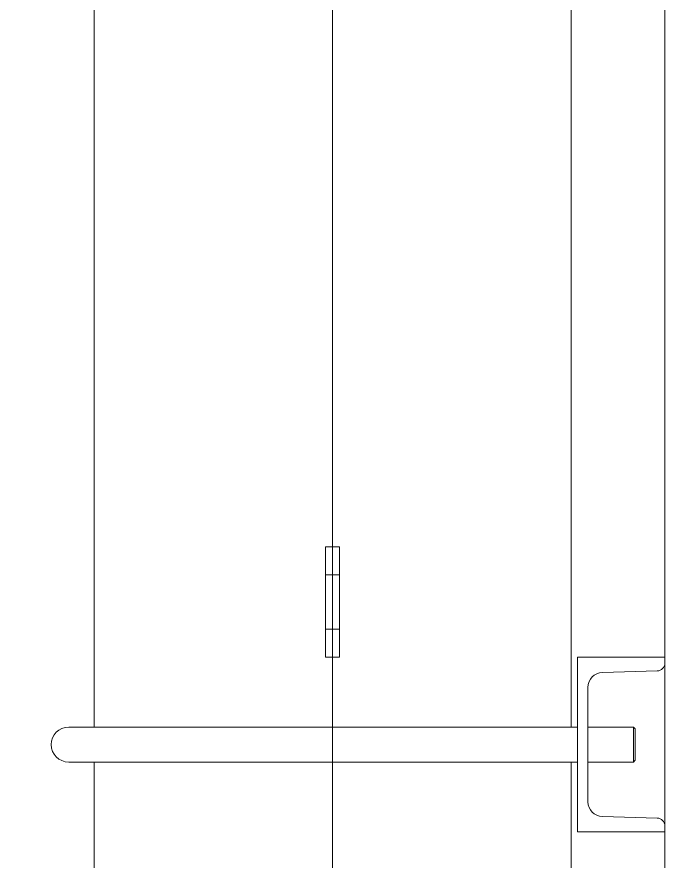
# Model space of a CAD drawing. Extents: x -965262 to 1142518, y -357520 to 71675.
# Drawn here: x -853221.9 to -852847.7, y -94127.4 to -93644.6 of the extents above; entities that cross this region are included whole.
import ezdxf

# ---------------------------------------------------------------- set-up
doc = ezdxf.new("R2010")
doc.units = 0
doc.header["$LTSCALE"] = 10
doc.layers.get('0').update_dxf_attribs({"linetype": 'CONTINUOUS', "lineweight": 30})
doc.layers.add('Оборудование', color=7, linetype='CONTINUOUS', lineweight=30)

msp = doc.modelspace()

# ---------------------------------------------------------------- hatches: boundary and pattern name
at = {"lineweight": 30, "true_color": 0x1b8828}
h = msp.add_hatch(color=106, dxfattribs=at)
h.dxf.hatch_style = 1
h.paths.add_polyline_path([(-851459.79, -90277.67), (-853359.79, -90277.67), (-853359.79, -94944.84), (-851459.79, -94944.84)])
h.paths.add_polyline_path([(-851559.79, -94844.84), (-853259.79, -94844.84), (-853259.79, -90344.85), (-851559.79, -90344.85)], flags=16)

# ---------------------------------------------------------------- linework, layer by layer
at = {"layer": 'Оборудование', "color": 7, "linetype": 'Continuous', "lineweight": 0}
msp.add_line((-853041.29, -91717.33, -2902.58), (-853041.29, -94500.13, -2902.58), dxfattribs=at)
at = {"layer": 'Оборудование', "color": 7, "lineweight": 0}
for p, q in [((-853177.79, -92167.72, -2902.58), (-853177.79, -94050.72, -2902.58)), ((-852904.79, -92167.72, -2902.58), (-852904.79, -94050.72, -2902.58)), ((-852851.29, -94010.72, -2902.58), (-852851.29, -92207.72, -2902.58)), ((-853037.29, -93947.72, -2902.58), (-853045.29, -93947.72, -2902.58)), ((-853045.29, -93947.72, -2902.58), (-853045.29, -93963.72, -2902.58)), ((-853037.29, -93963.72, -2902.58), (-853037.29, -93947.72, -2902.58)), ((-853037.29, -93963.72, -2902.58), (-853045.29, -93963.72, -2902.58)), ((-853045.29, -93963.72, -2902.58), (-853045.29, -93994.72, -2902.58)), ((-853037.29, -93994.72, -2902.58), (-853037.29, -93963.72, -2902.58)), ((-853037.29, -93994.72, -2902.58), (-853045.29, -93994.72, -2902.58)), ((-853045.29, -93994.72, -2902.58), (-853045.29, -94010.72, -2902.58)), ((-853037.29, -94010.72, -2902.58), (-853037.29, -93994.72, -2902.58)), ((-853037.29, -94010.72, -2902.58), (-853045.29, -94010.72, -2902.58)), ((-852901.29, -94010.72, -2902.58), (-852851.29, -94010.72, -2902.58)), ((-852901.29, -94110.72, -2902.58), (-852901.29, -94010.72, -2902.58)), ((-852851.29, -94010.72, -2902.58), (-852851.29, -94014.16, -2902.58)), ((-852851.29, -94107.27, -2902.58), (-852851.29, -94014.16, -2902.58)), ((-852855.67, -94018.65, -2902.58), (-852887.02, -94019.51, -2902.58)), ((-852895.29, -94028, -2902.58), (-852895.29, -94093.43, -2902.58)), ((-853041.29, -94050.72, -2902.58), (-853192.29, -94050.72, -2902.58)), ((-852901.29, -94050.72, -2902.58), (-853041.29, -94050.72, -2902.58)), ((-852869.29, -94050.72, -2902.58), (-852895.29, -94050.72, -2902.58)), ((-852869.29, -94070.72, -2902.58), (-852869.29, -94050.72, -2902.58)), ((-852868.29, -94051.72, -2902.58), (-852869.29, -94050.72, -2902.58)), ((-852868.29, -94051.72, -2902.58), (-852868.29, -94069.72, -2902.58)), ((-853192.29, -94070.72, -2902.58), (-853041.29, -94070.72, -2902.58)), ((-853177.79, -94070.72, -2902.58), (-853177.79, -94383.22, -2902.58)), ((-852901.29, -94070.72, -2902.58), (-853041.29, -94070.72, -2902.58)), ((-852904.79, -94070.72, -2902.58), (-852904.79, -94383.22, -2902.58)), ((-852869.29, -94070.72, -2902.58), (-852895.29, -94070.72, -2902.58)), ((-852868.29, -94069.72, -2902.58), (-852869.29, -94070.72, -2902.58)), ((-852887.02, -94101.92, -2902.58), (-852855.67, -94102.78, -2902.58)), ((-852851.29, -94107.27, -2902.58), (-852851.29, -94110.72, -2902.58)), ((-852851.29, -94110.72, -2902.58), (-852901.29, -94110.72, -2902.58)), ((-852851.29, -94434.84, -2902.58), (-852851.29, -94110.72, -2902.58))]:
    msp.add_line(p, q, dxfattribs=at)
for centre, radius, start, end in [((-852855.79, -94014.16, -2902.58), 4.5, 271.5581, 0), ((-852886.79, -94028, -2902.58), 8.5, 91.5581, 180), ((-853192.29, -94060.72, -2902.58), 10, 90, 270), ((-852886.79, -94093.43, -2902.58), 8.5, 180, 268.4419), ((-852855.79, -94107.27, -2902.58), 4.5, 0, 88.4419)]:
    msp.add_arc(centre, radius, start, end, dxfattribs=at)

doc.saveas('drawing.dxf')
